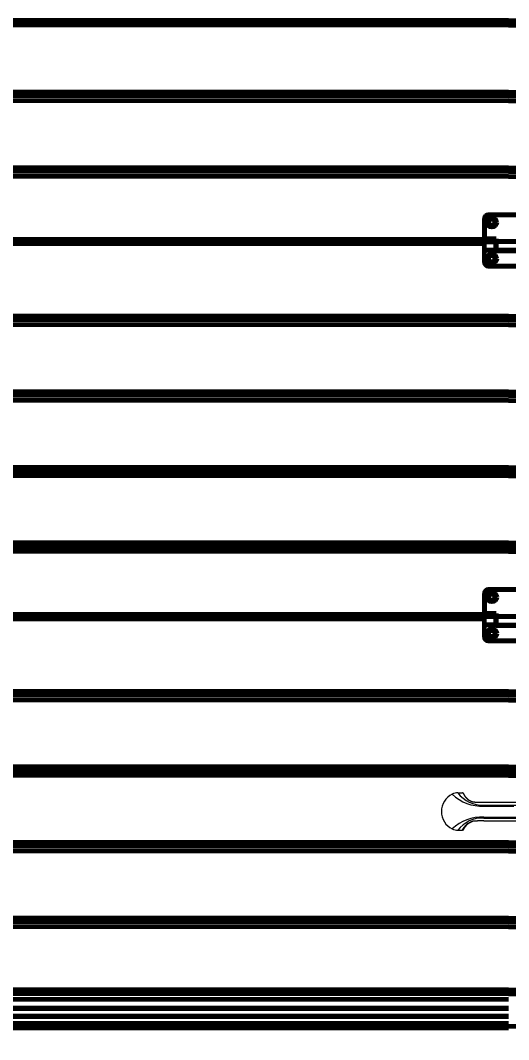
# Model space of a CAD drawing. Header units: millimetres. Extents: x 0 to 840, y 0 to 594.
# Drawn here: x 105.2 to 148.7, y 410.3 to 501.1 of the extents above; entities that cross this region are included whole.
import ezdxf

# ---------------------------------------------------------------- set-up
doc = ezdxf.new("R2010")
doc.units = ezdxf.units.MM
doc.linetypes.add('K5LT_BASIC', pattern=[0])
doc.linetypes.add('K5LT_THIN', pattern=[0])
doc.layers.add('Системный слой', color=7, linetype='Continuous')
doc.styles.add('KDIMTEXTSTYLE', font='GOST_AU.SHX', dxfattribs={"width": 0.96, "oblique": 15, "height": 5})
doc.dimstyles.new('KDIMSTYLE (0.07)', dxfattribs={"dimtxt": 5, "dimasz": 1, "dimexe": 2, "dimexo": 0, "dimgap": 1, "dimtad": 1, "dimlfac": 15, "dimtxsty": 'KDIMTEXTSTYLE', "dimsah": 1, "dimcen": 0, "dimdle": 1, "dimadec": 0, "dimazin": 0, "dimtfac": 0.667, "dimtmove": 0, "dimatfit": 3, "dimfxl": 1, "dimtvp": 1, "dimtolj": 1, "dimtzin": 0, "dimarcsym": 0})

# ---------------------------------------------------------------- blocks, each defined once
blk = doc.blocks.new('U0')
at = {"layer": 'Системный слой', "color": 5, "linetype": 'K5LT_BASIC', "lineweight": 60, "true_color": 0x0000ff}
blk.add_line((51.363, 411.478), (246.109, 411.478), dxfattribs=at)
blk = doc.blocks.new('KDIMARROW_01')
at = {"layer": 'Системный слой'}
blk.add_hatch(color=0, dxfattribs=at).paths.add_polyline_path([(0, 0), (-5, 0.658), (-4.5, 0), (-5, -0.658)])
at = {"layer": 'Системный слой', "color": 0, "linetype": 'K5LT_THIN', "lineweight": 18}
for p, q in [((-4.5, 0), (-5, 0.658)), ((-5, 0.658), (0, 0)), ((0, 0), (-5, -0.658)), ((-5, -0.658), (-4.5, 0)), ((0, 0), (-1, 0))]:
    blk.add_line(p, q, dxfattribs=at)
blk = doc.blocks.new('U42')
at = {"layer": 'Системный слой', "color": 5, "linetype": 'K5LT_BASIC', "lineweight": 60, "true_color": 0x0000ff}
for p, q in [((146.569, 483.451), (146.569, 481.651)), ((146.851, 483.117), (147.044, 483.451)), ((147.044, 482.784), (146.851, 483.117)), ((150.569, 483.784), (146.903, 483.784)), ((147.044, 483.451), (147.428, 483.451)), ((147.428, 483.451), (147.621, 483.117)), ((147.428, 482.784), (147.621, 483.117)), ((149.851, 483.117), (150.044, 483.451)), ((150.044, 482.784), (149.851, 483.117)), ((150.044, 483.451), (150.428, 483.451)), ((150.428, 483.451), (150.621, 483.117)), ((150.428, 482.784), (150.621, 483.117)), ((150.903, 481.651), (150.903, 483.451)), ((147.428, 482.784), (147.044, 482.784)), ((150.428, 482.784), (150.044, 482.784)), ((146.569, 481.651), (147.636, 481.651)), ((147.603, 481.377), (146.569, 481.377)), ((146.569, 480.644), (146.569, 481.377)), ((147.603, 481.377), (147.603, 480.644)), ((147.636, 481.651), (147.636, 481.394)), ((147.636, 480.627), (147.636, 481.394)), ((149.836, 481.394), (147.636, 481.394)), ((149.836, 481.651), (150.903, 481.651)), ((149.836, 481.394), (149.836, 481.651)), ((149.836, 481.394), (149.836, 480.627)), ((149.869, 480.644), (149.869, 481.377)), ((150.903, 481.377), (149.869, 481.377)), ((150.903, 480.644), (150.903, 481.377)), ((147.603, 480.644), (146.569, 480.644)), ((146.569, 479.544), (146.569, 480.644)), ((147.636, 481.244), (147.603, 481.244)), ((147.636, 480.777), (147.603, 480.777)), ((147.603, 480.644), (147.603, 480.577)), ((147.603, 480.577), (149.869, 480.577)), ((149.836, 480.627), (147.636, 480.627)), ((149.869, 481.244), (149.836, 481.244)), ((149.869, 480.777), (149.836, 480.777)), ((150.903, 480.644), (149.869, 480.644)), ((149.869, 480.577), (149.869, 480.644)), ((150.903, 479.544), (150.903, 480.644)), ((146.851, 479.877), (147.044, 480.211)), ((147.044, 479.544), (146.851, 479.877)), ((147.044, 480.211), (147.428, 480.211)), ((147.428, 479.544), (147.044, 479.544)), ((147.428, 480.211), (147.621, 479.877)), ((147.428, 479.544), (147.621, 479.877)), ((149.851, 479.877), (150.044, 480.211)), ((150.044, 479.544), (149.851, 479.877)), ((150.044, 480.211), (150.428, 480.211)), ((150.428, 479.544), (150.044, 479.544)), ((150.428, 480.211), (150.621, 479.877)), ((150.428, 479.544), (150.621, 479.877)), ((150.569, 479.211), (146.903, 479.211))]:
    blk.add_line(p, q, dxfattribs=at)
for centre, radius in [((147.236, 483.117), 0.433), ((147.236, 483.117), 0.297), ((147.236, 483.117), 0.283), ((147.236, 483.117), 0.274), ((150.236, 483.117), 0.433), ((150.236, 483.117), 0.297), ((150.236, 483.117), 0.283), ((150.236, 483.117), 0.274), ((147.236, 479.877), 0.433), ((147.236, 479.877), 0.297), ((147.236, 479.877), 0.283), ((147.236, 479.877), 0.274), ((150.236, 479.877), 0.433), ((150.236, 479.877), 0.297), ((150.236, 479.877), 0.283), ((150.236, 479.877), 0.274)]:
    blk.add_circle(centre, radius, dxfattribs=at)
for centre, start, end in [((146.903, 483.451), 90, 180), ((150.569, 483.451), 0, 90), ((146.903, 479.544), 180, 270), ((150.569, 479.544), 270, 0)]:
    blk.add_arc(centre, 0.333, start, end, dxfattribs=at)
blk = doc.blocks.new('U43')
at = {"layer": 'Системный слой', "color": 5, "linetype": 'K5LT_BASIC', "lineweight": 60, "true_color": 0x0000ff}
for p, q in [((146.569, 450.051), (146.569, 448.251)), ((146.851, 449.717), (147.044, 450.051)), ((147.044, 449.384), (146.851, 449.717)), ((150.569, 450.384), (146.903, 450.384)), ((147.044, 450.051), (147.428, 450.051)), ((147.428, 450.051), (147.621, 449.717)), ((147.428, 449.384), (147.621, 449.717)), ((149.851, 449.717), (150.044, 450.051)), ((150.044, 449.384), (149.851, 449.717)), ((150.044, 450.051), (150.428, 450.051)), ((150.428, 450.051), (150.621, 449.717)), ((150.428, 449.384), (150.621, 449.717)), ((150.903, 448.251), (150.903, 450.051)), ((147.428, 449.384), (147.044, 449.384)), ((150.428, 449.384), (150.044, 449.384)), ((146.569, 448.251), (147.636, 448.251)), ((147.603, 447.977), (146.569, 447.977)), ((146.569, 447.244), (146.569, 447.977)), ((147.603, 447.977), (147.603, 447.244)), ((147.636, 447.844), (147.603, 447.844)), ((147.636, 448.251), (147.636, 447.994)), ((147.636, 447.227), (147.636, 447.994)), ((149.836, 447.994), (147.636, 447.994)), ((149.836, 448.251), (150.903, 448.251)), ((149.836, 447.994), (149.836, 448.251)), ((149.836, 447.994), (149.836, 447.227)), ((149.869, 447.844), (149.836, 447.844)), ((149.869, 447.244), (149.869, 447.977)), ((150.903, 447.977), (149.869, 447.977)), ((150.903, 447.244), (150.903, 447.977)), ((147.603, 447.244), (146.569, 447.244)), ((146.569, 446.144), (146.569, 447.244)), ((146.851, 446.477), (147.044, 446.811)), ((147.044, 446.811), (147.428, 446.811)), ((147.428, 446.811), (147.621, 446.477)), ((147.636, 447.377), (147.603, 447.377)), ((147.603, 447.244), (147.603, 447.177)), ((147.603, 447.177), (149.869, 447.177)), ((149.836, 447.227), (147.636, 447.227)), ((149.869, 447.377), (149.836, 447.377)), ((149.851, 446.477), (150.044, 446.811)), ((150.903, 447.244), (149.869, 447.244)), ((149.869, 447.177), (149.869, 447.244)), ((150.044, 446.811), (150.428, 446.811)), ((150.428, 446.811), (150.621, 446.477)), ((150.903, 446.144), (150.903, 447.244)), ((147.044, 446.144), (146.851, 446.477)), ((147.428, 446.144), (147.044, 446.144)), ((147.428, 446.144), (147.621, 446.477)), ((150.044, 446.144), (149.851, 446.477)), ((150.428, 446.144), (150.044, 446.144)), ((150.428, 446.144), (150.621, 446.477)), ((150.569, 445.811), (146.903, 445.811))]:
    blk.add_line(p, q, dxfattribs=at)
for centre, radius in [((147.236, 449.717), 0.433), ((147.236, 449.717), 0.297), ((147.236, 449.717), 0.283), ((147.236, 449.717), 0.274), ((150.236, 449.717), 0.433), ((150.236, 449.717), 0.297), ((150.236, 449.717), 0.283), ((150.236, 449.717), 0.274), ((147.236, 446.477), 0.433), ((150.236, 446.477), 0.433), ((147.236, 446.477), 0.297), ((147.236, 446.477), 0.283), ((147.236, 446.477), 0.274), ((150.236, 446.477), 0.297), ((150.236, 446.477), 0.283), ((150.236, 446.477), 0.274)]:
    blk.add_circle(centre, radius, dxfattribs=at)
for centre, start, end in [((146.903, 450.051), 90, 180), ((150.569, 450.051), 0, 90), ((146.903, 446.144), 180, 270), ((150.569, 446.144), 270, 0)]:
    blk.add_arc(centre, 0.333, start, end, dxfattribs=at)
blk = doc.blocks.new('U45')
at = {"layer": 'Системный слой', "color": 5, "linetype": 'K5LT_BASIC', "lineweight": 60, "true_color": 0x0000ff}
for p, q in [((146.569, 481.651), (146.569, 483.451)), ((147.044, 483.451), (146.851, 483.117)), ((147.044, 482.784), (146.851, 483.117)), ((146.903, 483.784), (150.569, 483.784)), ((147.428, 483.451), (147.044, 483.451)), ((147.621, 483.117), (147.428, 483.451)), ((147.428, 482.784), (147.621, 483.117)), ((150.044, 483.451), (149.851, 483.117)), ((150.044, 482.784), (149.851, 483.117)), ((150.428, 483.451), (150.044, 483.451)), ((150.621, 483.117), (150.428, 483.451)), ((150.428, 482.784), (150.621, 483.117)), ((150.903, 483.451), (150.903, 481.651)), ((147.044, 482.784), (147.428, 482.784)), ((150.044, 482.784), (150.428, 482.784)), ((147.636, 481.651), (146.569, 481.651)), ((146.569, 480.644), (146.569, 481.377)), ((146.569, 481.377), (147.603, 481.377)), ((147.603, 480.644), (147.603, 481.377)), ((147.636, 481.394), (147.636, 481.651)), ((147.636, 481.394), (147.636, 480.627)), ((147.636, 481.394), (149.836, 481.394)), ((150.903, 481.651), (149.836, 481.651)), ((149.836, 481.651), (149.836, 481.394)), ((149.836, 480.627), (149.836, 481.394)), ((149.869, 481.377), (149.869, 480.644)), ((149.869, 481.377), (150.903, 481.377)), ((150.903, 480.644), (150.903, 481.377)), ((146.569, 480.644), (147.603, 480.644)), ((146.569, 479.544), (146.569, 480.644)), ((147.603, 481.244), (147.636, 481.244)), ((147.603, 480.777), (147.636, 480.777)), ((147.603, 480.577), (147.603, 480.644)), ((149.869, 480.577), (147.603, 480.577)), ((147.636, 480.627), (149.836, 480.627)), ((149.836, 481.244), (149.869, 481.244)), ((149.836, 480.777), (149.869, 480.777)), ((149.869, 480.644), (150.903, 480.644)), ((149.869, 480.644), (149.869, 480.577)), ((150.903, 479.544), (150.903, 480.644)), ((147.044, 480.211), (146.851, 479.877)), ((147.044, 479.544), (146.851, 479.877)), ((147.428, 480.211), (147.044, 480.211)), ((147.044, 479.544), (147.428, 479.544)), ((147.621, 479.877), (147.428, 480.211)), ((147.428, 479.544), (147.621, 479.877)), ((150.044, 480.211), (149.851, 479.877)), ((150.044, 479.544), (149.851, 479.877)), ((150.428, 480.211), (150.044, 480.211)), ((150.044, 479.544), (150.428, 479.544)), ((150.621, 479.877), (150.428, 480.211)), ((150.428, 479.544), (150.621, 479.877)), ((146.903, 479.211), (150.569, 479.211))]:
    blk.add_line(p, q, dxfattribs=at)
for centre, radius in [((147.236, 483.117), 0.433), ((147.236, 483.117), 0.297), ((147.236, 483.117), 0.283), ((147.236, 483.117), 0.274), ((150.236, 483.117), 0.433), ((150.236, 483.117), 0.297), ((150.236, 483.117), 0.283), ((150.236, 483.117), 0.274), ((147.236, 479.877), 0.433), ((147.236, 479.877), 0.297), ((147.236, 479.877), 0.283), ((147.236, 479.877), 0.274), ((150.236, 479.877), 0.433), ((150.236, 479.877), 0.297), ((150.236, 479.877), 0.283), ((150.236, 479.877), 0.274)]:
    blk.add_circle(centre, radius, dxfattribs=at)
for centre, start, end in [((146.903, 483.451), 90, 180), ((150.569, 483.451), 0, 90), ((146.903, 479.544), 180, 270), ((150.569, 479.544), 270, 0)]:
    blk.add_arc(centre, 0.333, start, end, dxfattribs=at)
blk = doc.blocks.new('U46')
at = {"layer": 'Системный слой', "color": 5, "linetype": 'K5LT_BASIC', "lineweight": 60, "true_color": 0x0000ff}
for p, q in [((146.569, 448.251), (146.569, 450.051)), ((147.044, 450.051), (146.851, 449.717)), ((147.044, 449.384), (146.851, 449.717)), ((146.903, 450.384), (150.569, 450.384)), ((147.428, 450.051), (147.044, 450.051)), ((147.621, 449.717), (147.428, 450.051)), ((147.428, 449.384), (147.621, 449.717)), ((150.044, 450.051), (149.851, 449.717)), ((150.044, 449.384), (149.851, 449.717)), ((150.428, 450.051), (150.044, 450.051)), ((150.621, 449.717), (150.428, 450.051)), ((150.428, 449.384), (150.621, 449.717)), ((150.903, 450.051), (150.903, 448.251)), ((147.044, 449.384), (147.428, 449.384)), ((150.044, 449.384), (150.428, 449.384)), ((147.636, 448.251), (146.569, 448.251)), ((146.569, 447.244), (146.569, 447.977)), ((146.569, 447.977), (147.603, 447.977)), ((147.603, 447.244), (147.603, 447.977)), ((147.603, 447.844), (147.636, 447.844)), ((147.636, 447.994), (147.636, 448.251)), ((147.636, 447.994), (147.636, 447.227)), ((147.636, 447.994), (149.836, 447.994)), ((150.903, 448.251), (149.836, 448.251)), ((149.836, 448.251), (149.836, 447.994)), ((149.836, 447.227), (149.836, 447.994)), ((149.836, 447.844), (149.869, 447.844)), ((149.869, 447.977), (149.869, 447.244)), ((149.869, 447.977), (150.903, 447.977)), ((150.903, 447.244), (150.903, 447.977)), ((146.569, 447.244), (147.603, 447.244)), ((146.569, 446.144), (146.569, 447.244)), ((147.044, 446.811), (146.851, 446.477)), ((147.428, 446.811), (147.044, 446.811)), ((147.621, 446.477), (147.428, 446.811)), ((147.603, 447.377), (147.636, 447.377)), ((147.603, 447.177), (147.603, 447.244)), ((149.869, 447.177), (147.603, 447.177)), ((147.636, 447.227), (149.836, 447.227)), ((149.836, 447.377), (149.869, 447.377)), ((150.044, 446.811), (149.851, 446.477)), ((149.869, 447.244), (150.903, 447.244)), ((149.869, 447.244), (149.869, 447.177)), ((150.428, 446.811), (150.044, 446.811)), ((150.621, 446.477), (150.428, 446.811)), ((150.903, 446.144), (150.903, 447.244)), ((147.044, 446.144), (146.851, 446.477)), ((147.044, 446.144), (147.428, 446.144)), ((147.428, 446.144), (147.621, 446.477)), ((150.044, 446.144), (149.851, 446.477)), ((150.044, 446.144), (150.428, 446.144)), ((150.428, 446.144), (150.621, 446.477)), ((146.903, 445.811), (150.569, 445.811))]:
    blk.add_line(p, q, dxfattribs=at)
for centre, radius in [((147.236, 449.717), 0.433), ((147.236, 449.717), 0.297), ((147.236, 449.717), 0.283), ((147.236, 449.717), 0.274), ((150.236, 449.717), 0.433), ((150.236, 449.717), 0.297), ((150.236, 449.717), 0.283), ((150.236, 449.717), 0.274), ((147.236, 446.477), 0.433), ((150.236, 446.477), 0.433), ((147.236, 446.477), 0.297), ((147.236, 446.477), 0.283), ((147.236, 446.477), 0.274), ((150.236, 446.477), 0.297), ((150.236, 446.477), 0.283), ((150.236, 446.477), 0.274)]:
    blk.add_circle(centre, radius, dxfattribs=at)
for centre, start, end in [((146.903, 450.051), 90, 180), ((150.569, 450.051), 0, 90), ((146.903, 446.144), 180, 270), ((150.569, 446.144), 270, 0)]:
    blk.add_arc(centre, 0.333, start, end, dxfattribs=at)

msp = doc.modelspace()

# ---------------------------------------------------------------- linework, layer by layer
at = {"layer": 'Системный слой', "color": 5, "linetype": 'K5LT_BASIC', "lineweight": 60, "true_color": 0x0000ff}
for p, q in [((148.73595, 501.1022), (69.06929, 501.1022)), ((148.73595, 500.66887), (69.06929, 500.66887)), ((148.73595, 501.1022), (228.40262, 501.1022)), ((148.73595, 500.66887), (228.40262, 500.66887)), ((148.73595, 494.7022), (69.06929, 494.7022)), ((148.73595, 494.36887), (69.06929, 494.36887)), ((148.73595, 494.7022), (228.40262, 494.7022)), ((148.73595, 494.36887), (228.40262, 494.36887)), ((148.73595, 493.93554), (69.06929, 493.93554)), ((148.73595, 493.93554), (228.40262, 493.93554)), ((148.73595, 487.96887), (69.06929, 487.96887)), ((148.73595, 487.96887), (228.40262, 487.96887)), ((148.73595, 487.63554), (69.06929, 487.63554)), ((148.73595, 487.2022), (69.06929, 487.2022)), ((148.73595, 487.63554), (228.40262, 487.63554)), ((148.73595, 487.2022), (228.40262, 487.2022)), ((146.59055, 481.59193), (68.93595, 481.59193)), ((146.56929, 481.18946), (68.93595, 481.18946)), ((148.73595, 474.7422), (69.06929, 474.7422)), ((148.73595, 474.40887), (69.06929, 474.40887)), ((148.73595, 474.7422), (228.40262, 474.7422)), ((148.73595, 474.40887), (228.40262, 474.40887)), ((148.73595, 473.97554), (69.06929, 473.97554)), ((148.73595, 473.97554), (228.40262, 473.97554)), ((148.73595, 468.00887), (69.06929, 468.00887)), ((148.73595, 467.67554), (69.06929, 467.67554)), ((148.73595, 468.00887), (228.40262, 468.00887)), ((148.73595, 467.67554), (228.40262, 467.67554)), ((148.73595, 467.2422), (69.06929, 467.2422)), ((148.73595, 467.2422), (228.40262, 467.2422)), ((148.73595, 461.27554), (69.06929, 461.27554)), ((148.73595, 460.9422), (69.06929, 460.9422)), ((148.73595, 460.50887), (69.06929, 460.50887)), ((148.73595, 461.27554), (228.40262, 461.27554)), ((148.73595, 460.9422), (228.40262, 460.9422)), ((148.73595, 460.50887), (228.40262, 460.50887)), ((148.73595, 454.5422), (69.06929, 454.5422)), ((148.73595, 454.20887), (69.06929, 454.20887)), ((148.73595, 454.5422), (228.40262, 454.5422)), ((148.73595, 454.20887), (228.40262, 454.20887)), ((148.73595, 453.77554), (69.06929, 453.77554)), ((148.73595, 453.77554), (228.40262, 453.77554)), ((146.59055, 448.16526), (68.93595, 448.16526)), ((146.56929, 447.76191), (68.93595, 447.76191)), ((148.73595, 441.31466), (69.06929, 441.31466)), ((148.73595, 440.98133), (69.06929, 440.98133)), ((148.73595, 440.54799), (69.06929, 440.54799)), ((148.73595, 441.31466), (228.40262, 441.31466)), ((148.73595, 440.98133), (228.40262, 440.98133)), ((148.73595, 440.54799), (228.40262, 440.54799)), ((148.73595, 434.58133), (69.06929, 434.58133)), ((148.73595, 434.24799), (69.06929, 434.24799)), ((148.73595, 434.58133), (228.40262, 434.58133)), ((148.73595, 434.24799), (228.40262, 434.24799)), ((148.73595, 433.81466), (69.06929, 433.81466)), ((148.73595, 433.81466), (228.40262, 433.81466)), ((148.73595, 427.84799), (69.06929, 427.84799)), ((148.73595, 427.84799), (228.40262, 427.84799)), ((148.73595, 427.51466), (69.06929, 427.51466)), ((148.73595, 427.08133), (69.06929, 427.08133)), ((148.73595, 427.51466), (228.40262, 427.51466)), ((148.73595, 427.08133), (228.40262, 427.08133)), ((148.73595, 421.11466), (69.06929, 421.11466)), ((148.73595, 420.78133), (69.06929, 420.78133)), ((148.73595, 421.11466), (228.40262, 421.11466)), ((148.73595, 420.78133), (228.40262, 420.78133)), ((148.73595, 420.34799), (69.06929, 420.34799)), ((148.73595, 420.34799), (228.40262, 420.34799)), ((148.73595, 414.73771), (68.93595, 414.73771)), ((148.73595, 414.72526), (68.93595, 414.72526)), ((148.73595, 414.36671), (68.93595, 414.36671)), ((148.73595, 414.73771), (228.53595, 414.73771)), ((148.73595, 414.72526), (228.53595, 414.72526)), ((148.73595, 414.36671), (228.53595, 414.36671)), ((148.73595, 413.85986), (68.93595, 413.85986)), ((148.73595, 412.38694), (68.76929, 412.38694)), ((148.73595, 412.33466), (68.76929, 412.33466)), ((148.73595, 413.04576), (68.93595, 413.04576)), ((148.73595, 413.09811), (69.26929, 413.09811)), ((148.73595, 411.72205), (64.40262, 411.72205)), ((148.73595, 411.68585), (64.40262, 411.68585)), ((64.40262, 411.62862), (148.73595, 411.62862)), ((148.73595, 411.39188), (64.40262, 411.39188)), ((64.40262, 411.33409), (148.73595, 411.33409)), ((64.40262, 411.32674), (148.73595, 411.32674))]:
    msp.add_line(p, q, dxfattribs=at)
at = {"layer": 'Системный слой', "color": 7, "linetype": 'K5LT_THIN', "lineweight": 18}
for p, q in [((144.20595, 432.27652), (144.60595, 432.27652)), ((146.51929, 431.43787), (150.95262, 431.43787)), ((146.51929, 431.4366), (150.95262, 431.4366)), ((146.51929, 431.18407), (150.95262, 431.18407)), ((146.51929, 431.0941), (149.19253, 431.0941)), ((146.51929, 430.12561), (151.31854, 430.12561)), ((146.51929, 430.03564), (150.95262, 430.03564)), ((146.51929, 429.78311), (150.95262, 429.78311)), ((146.51929, 429.78184), (150.95262, 429.78184)), ((144.20595, 428.94319), (144.60595, 428.94319))]:
    msp.add_line(p, q, dxfattribs=at)
for centre, radius, start, end in [((144.20595, 431.14319), 1.13333, 90, 115.9892336), ((144.20595, 431.14319), 1.13333, 90, 115.9892336), ((146.39497, 433.91636), 2.73512, 216.837658, 272.6051305), ((144.46595, 430.60985), 1.72667, 115.9892336, 244.0107664), ((144.46595, 430.60985), 1.72667, 115.9892336, 244.0107664), ((146.33633, 434.84377), 3.75413, 225.5919736, 272.7934585), ((146.33633, 426.37594), 3.75413, 87.2065415, 134.4080264), ((146.39497, 427.30335), 2.73512, 87.3948695, 143.162342), ((144.20595, 430.07652), 1.13333, 244.0107664, 270), ((144.20595, 430.07652), 1.13333, 244.0107664, 270), ((144.60595, 429.07652), 0.13333, 271.742182, 354.5039791)]:
    msp.add_arc(centre, radius, start, end, dxfattribs=at)
for points in [[(144.60611, 432.27652), (144.60606, 432.27652), (144.606, 432.27652), (144.60595, 432.27652)], [(144.7386, 432.15642), (144.73859, 432.15657), (144.73858, 432.15661), (144.73858, 432.15659)], [(144.60594, 428.94319), (144.60729, 428.94319), (144.60864, 428.94321), (144.61001, 428.94325)], [(144.73853, 429.06259), (144.73854, 429.0627), (144.73857, 429.06291), (144.7386, 429.06322)]]:
    msp.add_open_spline(points, degree=3, dxfattribs=at)
for points, knots in [([(144.73873, 432.15532), (144.73839, 432.15907), (144.73753, 432.16551), (144.73563, 432.17455), (144.73345, 432.18248), (144.73075, 432.19038), (144.72713, 432.19911), (144.72238, 432.20851), (144.71626, 432.21839), (144.70983, 432.22699), (144.70337, 432.23436), (144.69644, 432.2413), (144.68825, 432.24831), (144.67873, 432.25511), (144.66956, 432.26052), (144.66098, 432.26474), (144.65231, 432.26833), (144.64268, 432.27152), (144.63209, 432.27408), (144.61991, 432.276), (144.61122, 432.27652), (144.60611, 432.27652)], [0, 0, 0, 0, 1.27743895, 2.19483287, 3.1228255, 4.06680779, 5.01618105, 6.29545014, 7.57963338, 8.86873078, 9.83859999, 10.80883171, 12.10079174, 13.38919639, 14.67404569, 15.63023441, 16.58268372, 17.83072746, 19.05886845, 20.26710668, 22, 22, 22, 22]), ([(144.73858, 432.15659), (144.73858, 432.15657), (144.7386, 432.15646), (144.73865, 432.15608), (144.73876, 432.1552), (144.739, 432.15347), (144.73939, 432.15081), (144.73989, 432.14757), (144.74052, 432.14374), (144.74135, 432.13906), (144.74233, 432.13397), (144.74331, 432.12936), (144.74418, 432.12563), (144.74499, 432.12238), (144.74577, 432.11952), (144.74654, 432.11691), (144.74724, 432.11474), (144.74787, 432.11289), (144.7485, 432.11115), (144.74921, 432.10938), (144.75015, 432.10716), (144.75154, 432.10407), (144.75363, 432.09983), (144.75669, 432.09398), (144.76069, 432.08659), (144.76518, 432.07861), (144.7697, 432.07082), (144.77421, 432.06322), (144.77906, 432.05525), (144.7841, 432.04714), (144.78903, 432.03936), (144.79421, 432.03138), (144.80032, 432.02219), (144.80813, 432.01096), (144.81755, 431.99801), (144.82832, 431.98372), (144.83931, 431.96967), (144.84945, 431.95716), (144.85809, 431.94681), (144.86502, 431.93871), (144.87112, 431.93174), (144.8768, 431.92535), (144.88306, 431.91843), (144.89021, 431.91064), (144.89861, 431.90167), (144.90824, 431.89157), (144.91919, 431.88019), (144.93185, 431.8671), (144.94466, 431.85384), (144.95565, 431.84245), (144.96465, 431.8331), (144.9725, 431.82492), (144.98037, 431.81671), (144.98799, 431.80874), (144.99616, 431.80019), (145.00546, 431.79045), (145.01719, 431.77814), (145.03076, 431.76396), (145.04546, 431.74887), (145.05946, 431.7349), (145.0721, 431.72276), (145.08312, 431.71247), (145.094, 431.7027), (145.10514, 431.69314), (145.11639, 431.68397), (145.12703, 431.67578), (145.13645, 431.66893), (145.14522, 431.6629), (145.1534, 431.65758), (145.16207, 431.65224), (145.17152, 431.64673), (145.18277, 431.64054), (145.19551, 431.63392), (145.20984, 431.62676), (145.22541, 431.61913), (145.24111, 431.61141), (145.25632, 431.60384), (145.27029, 431.59675), (145.28427, 431.58944), (145.29891, 431.5814), (145.31532, 431.57194), (145.33252, 431.56196), (145.35008, 431.55196), (145.36819, 431.5421), (145.38777, 431.53217), (145.40835, 431.52268), (145.42853, 431.51431), (145.44732, 431.50721), (145.46419, 431.50134), (145.48076, 431.49602), (145.49714, 431.49122), (145.51388, 431.48681), (145.52999, 431.48305), (145.54778, 431.47942), (145.5686, 431.47573), (145.59166, 431.4723), (145.6114, 431.46988), (145.62499, 431.46842), (145.63322, 431.4676), (145.63866, 431.46709), (145.64257, 431.46674), (145.64745, 431.46631), (145.65484, 431.46569), (145.66745, 431.46471), (145.68677, 431.4634), (145.71093, 431.46204), (145.73333, 431.46094), (145.75095, 431.46011), (145.76594, 431.45941), (145.78104, 431.45866), (145.79718, 431.4578), (145.8144, 431.45677), (145.83392, 431.45547), (145.85676, 431.45421), (145.88301, 431.45296), (145.91331, 431.45176), (145.94103, 431.45085), (145.96619, 431.45013), (145.99048, 431.44949), (146.01944, 431.44879), (146.04903, 431.44811), (146.07262, 431.44757), (146.08865, 431.44719), (146.09988, 431.44692), (146.10913, 431.44669), (146.11759, 431.44648), (146.12684, 431.44624), (146.13721, 431.44596), (146.14846, 431.44564), (146.159, 431.44533), (146.1693, 431.44501), (146.18066, 431.44464), (146.19482, 431.44415), (146.21173, 431.44355), (146.228, 431.44297), (146.24861, 431.44224), (146.27053, 431.44148), (146.29973, 431.44055), (146.33061, 431.43969), (146.36266, 431.43896), (146.39415, 431.43841), (146.4236, 431.43806), (146.45197, 431.43785), (146.47765, 431.43778), (146.50043, 431.4378), (146.51336, 431.43785), (146.51929, 431.43787)], [0, 0, 0, 0, 0.31427262, 0.84059729, 1.46724776, 2.25622401, 3.04007948, 3.70097282, 4.44114388, 5.40579413, 6.47413372, 7.52499178, 8.5354957, 9.55962344, 10.72934237, 11.79620321, 12.85018051, 13.82193201, 14.75362099, 15.74349209, 16.74020332, 17.78291133, 18.73246777, 19.72635675, 20.80773058, 21.88457763, 22.78697603, 23.7052495, 24.75772179, 25.79044128, 26.66864475, 27.46346745, 28.3991506, 29.49421371, 30.76991391, 32.06739277, 33.50616528, 34.83185556, 35.96646275, 37.11222411, 38.16818838, 39.2519956, 40.14335215, 41.10819037, 42.19047537, 43.16172424, 44.17681339, 45.29806055, 46.47500678, 47.47847447, 48.24867726, 49.10322274, 50.01518987, 50.97760412, 51.83182158, 52.85861147, 54.07526323, 55.60309726, 57.0956311, 58.53414705, 59.69098695, 60.71575772, 61.66300234, 62.81371518, 64.05514163, 65.25617839, 66.43273054, 67.47219816, 68.45954433, 69.28513128, 70.24930396, 71.25375587, 72.36985129, 73.5373338, 74.83360165, 76.21588698, 77.46654663, 78.69406121, 79.76477203, 80.93494824, 82.1955993, 83.44068404, 84.63417112, 85.92908389, 87.33182481, 88.80984485, 90.20660972, 91.39307872, 92.53482278, 93.55945714, 94.65331088, 95.54655505, 96.30608257, 96.9983821, 97.86028148, 98.85079366, 99.83039813, 100.57604111, 101.20739663, 101.88975612, 102.77478701, 103.51457289, 104.16265938, 104.84440571, 105.75482884, 106.76144256, 107.61032523, 108.25740965, 108.86111283, 109.6470104, 110.67293021, 111.88680913, 113.07299387, 114.2124081, 115.70427807, 117.09925262, 118.37805764, 119.08828268, 119.88217235, 120.91328264, 122.05773389, 123.0771015, 123.8470527, 124.56724929, 125.24556099, 125.88198781, 126.53381288, 127.32121309, 128.15046145, 129.00135854, 129.7575855, 130.51286931, 131.4281979, 132.38400947, 133.35086119, 134.05489925, 135.78121156, 137.05339516, 138.3704471, 139.66306928, 140.79315581, 142.03377425, 143.31156486, 144.59571799, 145.79482743, 147, 147, 147, 147]), ([(146.51929, 429.78311), (146.50329, 429.78322), (146.47262, 429.78337), (146.42883, 429.78331), (146.38968, 429.783), (146.35206, 429.78243), (146.31116, 429.78151), (146.26694, 429.78018), (146.22359, 429.77864), (146.1884, 429.77736), (146.15958, 429.77638), (146.13126, 429.77552), (146.09359, 429.77443), (146.04392, 429.77305), (145.98445, 429.77132), (145.92614, 429.7693), (145.87834, 429.76718), (145.84456, 429.76537), (145.81502, 429.76347), (145.78357, 429.7615), (145.74469, 429.76014), (145.70554, 429.75884), (145.66487, 429.7569), (145.62464, 429.75377), (145.58499, 429.74886), (145.54984, 429.74279), (145.52085, 429.73653), (145.49549, 429.73005), (145.47187, 429.7228), (145.44692, 429.71418), (145.42198, 429.70467), (145.39667, 429.69428), (145.37357, 429.68375), (145.35214, 429.67269), (145.33257, 429.66127), (145.31325, 429.64865), (145.29438, 429.63526), (145.27623, 429.62205), (145.25966, 429.61066), (145.24404, 429.60106), (145.22694, 429.5922), (145.20664, 429.58297), (145.1815, 429.57309), (145.15249, 429.56315), (145.12085, 429.55309), (145.09042, 429.5428), (145.06378, 429.532), (145.041, 429.52034), (145.02246, 429.50806), (145.00775, 429.49552), (144.99671, 429.4839), (144.98743, 429.47223), (144.97669, 429.45818), (144.96283, 429.44001), (144.94379, 429.41672), (144.92026, 429.39011), (144.89454, 429.36322), (144.87091, 429.33967), (144.85254, 429.32171), (144.83785, 429.30751), (144.82369, 429.29353), (144.80594, 429.27466), (144.78394, 429.2486), (144.76079, 429.21777), (144.74051, 429.1887), (144.72515, 429.1665), (144.71296, 429.14963), (144.70193, 429.13475), (144.68967, 429.11855), (144.67576, 429.10065), (144.66156, 429.08217), (144.64932, 429.06544), (144.64036, 429.05216), (144.63448, 429.04253), (144.6302, 429.03478), (144.62589, 429.02604), (144.62127, 429.01488), (144.61681, 429.00131), (144.61322, 428.98694), (144.61064, 428.97383), (144.60884, 428.9634), (144.60756, 428.95587), (144.60664, 428.95067), (144.6059, 428.94691), (144.60551, 428.9445), (144.60557, 428.94339), (144.6058, 428.94319), (144.60594, 428.94319)], [0, 0, 0, 0, 1.24660343, 2.3324228, 3.2722368, 4.18498527, 5.21332604, 6.52395889, 7.83466491, 8.90111125, 9.56475198, 10.33559516, 11.35939286, 12.83609269, 14.61072762, 16.43902224, 17.83144687, 18.75702362, 19.4112142, 20.46724629, 21.58907499, 22.92051467, 24.09729472, 25.48858658, 26.89776258, 28.10778311, 29.07244741, 29.84930537, 30.68396259, 31.5018879, 32.4298935, 33.28184583, 34.15939936, 34.92967601, 35.71335099, 36.49785044, 37.3585208, 38.17756341, 38.89399102, 39.48764549, 40.09044346, 40.85375226, 41.70836623, 42.7387503, 43.83865352, 44.96522277, 46.00078056, 46.93208861, 47.91016983, 48.7352434, 49.44482076, 50.06883065, 50.78592918, 51.87134834, 53.19051388, 54.84415059, 56.59488576, 58.0701171, 59.20392401, 59.97879645, 60.81205594, 61.89235093, 63.48801438, 65.53348916, 67.41040152, 68.82019176, 69.82663345, 70.88417593, 72.08420561, 73.56792686, 75.27909915, 76.92319705, 78.16144212, 78.99286073, 79.62059189, 80.31715271, 81.22158758, 82.30447068, 83.41292499, 84.40794183, 85.24583865, 85.89694615, 86.40577676, 86.85325322, 87.32060205, 87.70787447, 88, 88, 88, 88]), ([(146.51929, 429.78184), (146.51856, 429.78184), (146.51476, 429.78186), (146.50388, 429.78191), (146.48969, 429.78196), (146.47312, 429.78199), (146.45566, 429.782), (146.43834, 429.78197), (146.42031, 429.7819), (146.40038, 429.78177), (146.3793, 429.78157), (146.3581, 429.78129), (146.33464, 429.78091), (146.30634, 429.78032), (146.274, 429.7795), (146.24319, 429.77859), (146.21918, 429.77783), (146.20073, 429.77723), (146.18651, 429.77677), (146.17533, 429.77641), (146.16581, 429.77612), (146.15538, 429.7758), (146.14205, 429.77541), (146.12698, 429.77499), (146.11339, 429.77461), (146.09827, 429.77421), (146.08124, 429.77375), (146.06135, 429.77322), (146.03898, 429.77262), (146.01369, 429.77191), (145.98448, 429.77105), (145.95112, 429.76995), (145.91867, 429.76872), (145.89013, 429.76748), (145.86677, 429.76633), (145.84635, 429.76517), (145.82842, 429.76405), (145.81179, 429.76294), (145.79619, 429.76197), (145.7806, 429.76122), (145.76475, 429.76055), (145.74902, 429.75995), (145.73378, 429.75937), (145.71854, 429.75877), (145.70127, 429.75801), (145.68069, 429.7569), (145.65895, 429.75536), (145.63965, 429.75358), (145.62224, 429.75162), (145.60421, 429.74922), (145.5847, 429.7461), (145.56509, 429.74238), (145.54656, 429.73831), (145.52884, 429.73388), (145.51168, 429.72894), (145.49413, 429.72308), (145.47671, 429.7166), (145.46102, 429.71022), (145.44635, 429.70386), (145.43233, 429.69743), (145.41774, 429.69026), (145.4028, 429.68237), (145.38684, 429.67331), (145.37153, 429.66404), (145.35711, 429.6549), (145.34384, 429.64625), (145.33101, 429.63783), (145.31746, 429.62899), (145.30361, 429.62017), (145.28947, 429.61164), (145.27502, 429.60359), (145.26041, 429.59606), (145.24566, 429.58893), (145.23098, 429.5822), (145.21633, 429.57578), (145.2019, 429.56965), (145.18868, 429.56409), (145.17691, 429.55907), (145.16647, 429.55447), (145.15626, 429.54976), (145.14629, 429.54488), (145.13638, 429.53965), (145.12623, 429.53385), (145.11615, 429.52758), (145.10651, 429.52106), (145.09831, 429.51508), (145.09158, 429.50988), (145.08527, 429.5048), (145.07829, 429.49892), (145.07026, 429.49182), (145.06219, 429.48445), (145.0554, 429.47813), (145.04949, 429.47255), (145.04349, 429.46683), (145.03709, 429.46065), (145.02961, 429.45339), (145.02009, 429.44407), (145.00774, 429.43185), (144.99244, 429.41658), (144.97544, 429.39947), (144.95748, 429.38124), (144.94093, 429.36422), (144.92712, 429.34978), (144.91618, 429.33819), (144.90719, 429.32841), (144.89926, 429.31939), (144.89129, 429.30997), (144.88237, 429.29901), (144.87164, 429.28529), (144.85861, 429.26796), (144.8441, 429.24796), (144.83086, 429.22936), (144.82031, 429.21453), (144.81132, 429.20198), (144.80269, 429.19008), (144.79383, 429.17788), (144.78582, 429.1669), (144.77903, 429.15753), (144.77314, 429.14932), (144.76781, 429.14177), (144.76319, 429.13502), (144.75952, 429.12944), (144.75645, 429.12457), (144.75391, 429.12033), (144.75209, 429.11713), (144.75113, 429.11528), (144.75057, 429.1141), (144.75011, 429.11303), (144.7495, 429.11147), (144.74865, 429.109), (144.74745, 429.10519), (144.74589, 429.09968), (144.74444, 429.09387), (144.74342, 429.08945), (144.74283, 429.08678), (144.74245, 429.08498), (144.74216, 429.08358), (144.7419, 429.08232), (144.74162, 429.08091), (144.74128, 429.07919), (144.74084, 429.0769), (144.74027, 429.07379), (144.73966, 429.07027), (144.73917, 429.0672), (144.73883, 429.06487), (144.7386, 429.06321), (144.7385, 429.06243), (144.73851, 429.06247), (144.73853, 429.06259)], [0, 0, 0, 0, 0.92665801, 1.73564814, 2.50171439, 3.28833827, 4.06822993, 4.76664534, 5.54113037, 6.46475669, 7.39735573, 8.22366542, 9.00512841, 10.02893031, 11.30352546, 12.58159192, 13.76983823, 14.80841943, 15.77546271, 16.64682976, 17.41872229, 18.15311059, 19.23546991, 20.54406587, 21.83886341, 22.82848091, 23.7608153, 24.75522062, 25.71504333, 26.58121237, 27.59778214, 28.73879522, 29.92142442, 30.93637, 31.95192195, 33.00370064, 34.08026593, 35.02697291, 35.95293463, 36.83430803, 37.82636821, 38.90570415, 39.95632102, 40.80822875, 41.66680852, 42.76519764, 43.89856932, 44.82304715, 45.59952391, 46.55958425, 47.69996194, 48.804835, 49.810473, 50.71965459, 51.67393601, 52.66890216, 53.8153755, 55.06724139, 56.26885673, 57.55613571, 58.8171487, 60.08835581, 61.14727856, 62.21150899, 63.19934233, 64.08700794, 65.01737252, 66.08814309, 67.30508256, 68.4424965, 69.64394751, 70.93079254, 72.08429026, 73.20839995, 74.24464683, 75.26345794, 76.44485825, 77.59436861, 78.81522803, 79.84693985, 80.85364012, 81.92112415, 82.87578225, 83.87581635, 84.87575363, 85.80388554, 86.56370814, 87.33004545, 88.38335871, 89.63282456, 90.7344934, 91.53074044, 92.31014701, 93.19451485, 94.0908221, 94.86039821, 95.78803774, 96.95683309, 98.20470509, 99.66488879, 101.22081403, 102.82483745, 104.16635643, 105.32434227, 106.38581997, 107.33615921, 108.31169385, 109.56763356, 111.01468916, 112.60147661, 114.17372505, 115.57008956, 116.72006132, 117.58631168, 118.66659877, 119.93008998, 121.22326489, 122.26963337, 123.26413307, 124.3683398, 125.46406388, 126.50888961, 127.49476159, 128.74102507, 130.13287431, 131.5104693, 132.69943079, 133.73565507, 134.68896693, 135.56195618, 136.42128707, 137.38113471, 138.41482433, 139.24800274, 139.85651006, 140.3455539, 141.05445825, 141.84936153, 142.56165268, 143.08177605, 143.62952264, 144.34914515, 145.17152745, 145.98950607, 146.76866863, 147.60801437, 148.43631757, 149, 149, 149, 149])]:
    msp.add_open_spline(points, degree=3, knots=knots, dxfattribs=at)

# ---------------------------------------------------------------- block references
at = {"layer": 'Системный слой'}
for name in ['U0', 'U42', 'U45', 'U43', 'U46']:
    msp.add_blockref(name, (0, 0), dxfattribs=at)

# ---------------------------------------------------------------- dimensions: what is measured, and where the dimension line sits
at = {"layer": 'Системный слой', "color": 7}
for base, p1, p2, text in [((64.40262, 377.82652), (233.86929, 421.15173), (64.40262, 421.15173), '\\H5.0;\\W0.965;\\Q15;\\H5.0;\\W0.965;\\Q15;\\Q15;B+50\\X\\H5.0;\\W0.965;\\Q15;\\Q15;ширина полотна'), ((66.06929, 400.27495), (232.20262, 419.61839), (66.06929, 418.77381), '\\H5.0;\\W0.965;\\Q15;\\H5.0;\\W0.965;\\Q15;\\Q15;B\\X\\H5.0;\\W0.965;\\Q15;\\Q15;ширина проема')]:
    msp.add_linear_dim(base=base, p1=p1, p2=p2, text=text, dimstyle='KDIMSTYLE (0.07)', override={"dimexo": 0, "dimblk1": 'KDIMARROW_01', "dimblk2": 'KDIMARROW_01', "dimse1": 0, "dimse2": 0, "dimclrt": 7, "dimtolj": 1}, dxfattribs=at).render()

doc.saveas('drawing.dxf')
